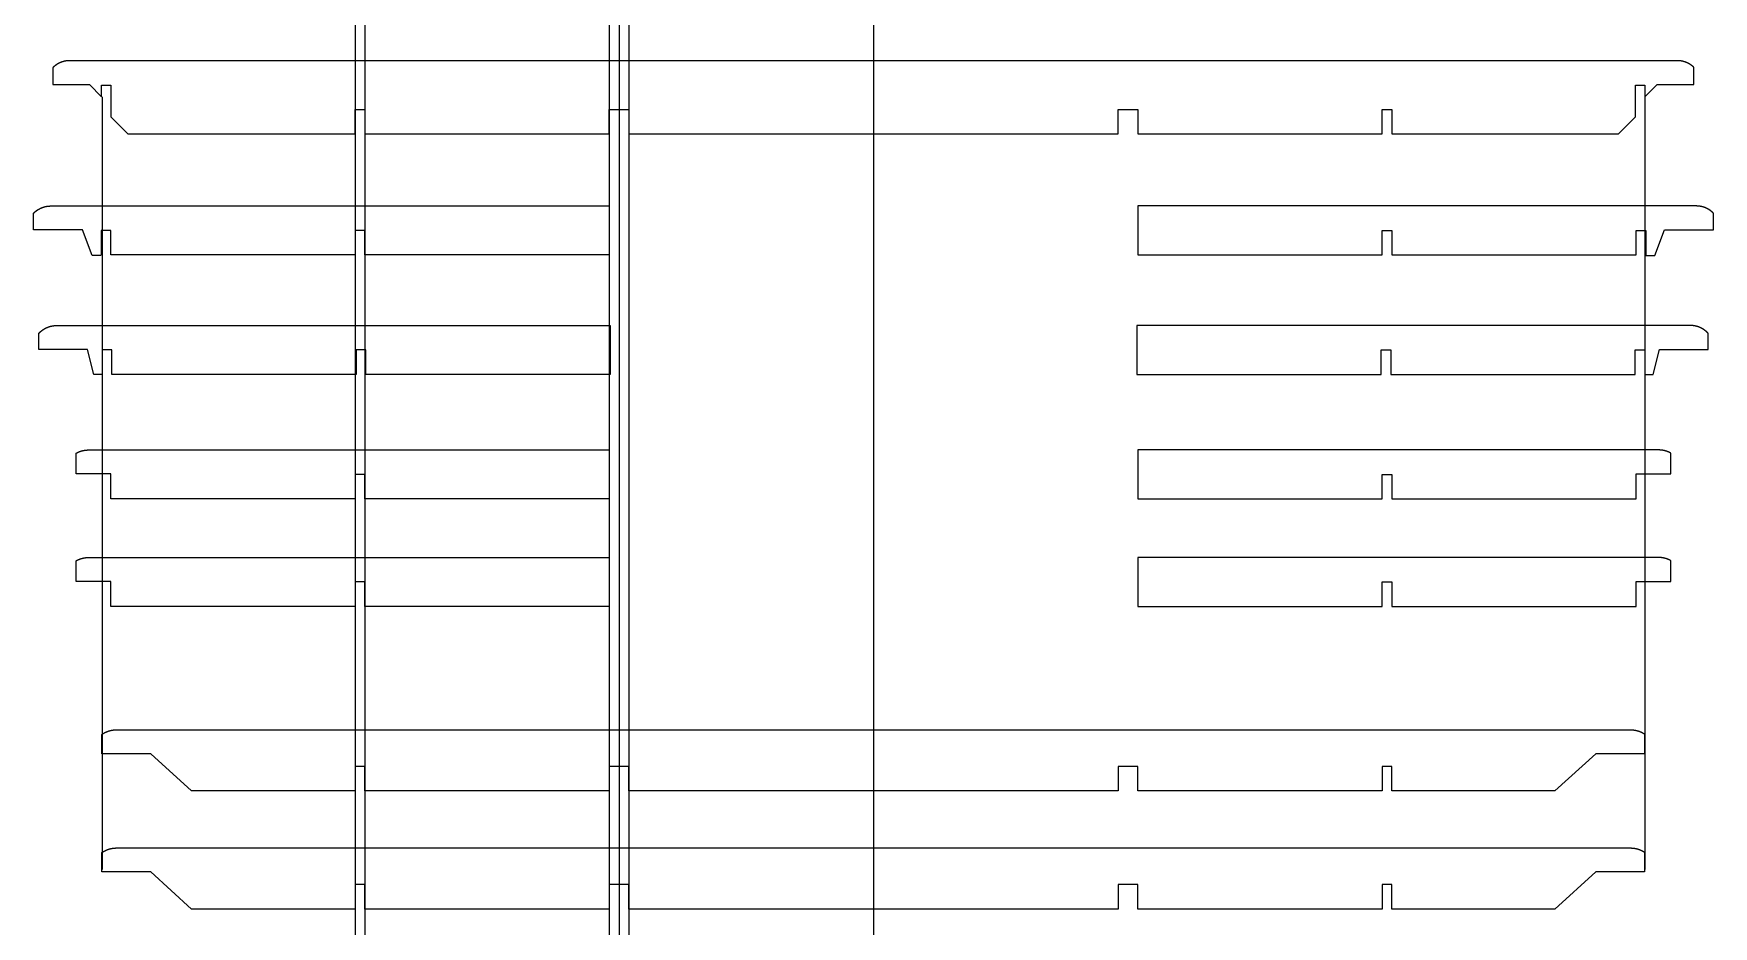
# Model space of a CAD drawing. Header units: inches. Extents: x -1514 to 1282, y -2074 to 286.
# Drawn here: x -463.5 to -394.7, y -189.6 to -153 of the extents above; entities that cross this region are included whole.
import ezdxf

# ---------------------------------------------------------------- set-up
doc = ezdxf.new("R2010")
doc.units = ezdxf.units.IN
doc.header["$LTSCALE"] = 0.1
doc.header["$MEASUREMENT"] = 0

msp = doc.modelspace()

# ---------------------------------------------------------------- linework, layer by layer
for p, q in [((-429.09403, -113.2525), (-429.09403, -221.09742)), ((-419.07978, -156.12024), (-418.27978, -156.12024))]:
    msp.add_line(p, q)
at = {"color": 3}
for p, q in [((-439.90824, -121.02337), (-439.90824, -222.48942)), ((-439.50824, -121.02337), (-439.50824, -213.28325)), ((-450.30828, -130.54698), (-450.30828, -224.15983)), ((-449.90826, -130.54698), (-449.90826, -205.2255)), ((-439.10827, -141.04436), (-439.10827, -219.8092)), ((-460.66996, -155.60026), (-460.66996, -187.23653)), ((-397.5181, -155.60026), (-397.5181, -187.23653))]:
    msp.add_line(p, q, dxfattribs=at)
at = {"color": 7, "linetype": 'Continuous', "lineweight": 25}
for points in [[(-418.27978, -156.12024), (-418.27978, -157.12024), (-408.27979, -157.12024), (-408.27979, -156.12024), (-407.87979, -156.12024), (-407.87979, -157.12024), (-398.59632, -157.12024), (-397.89979, -156.42371), (-397.89979, -155.12024), (-397.52028, -155.12024), (-397.5181, -155.60026), (-397.0181, -155.10026), (-395.5181, -155.10026), (-395.5181, -154.39099), (-395.52233, -154.387), (-395.52658, -154.38303), (-395.53086, -154.37908), (-395.53517, -154.37516), (-395.5395, -154.37126), (-395.54386, -154.36739), (-395.54824, -154.36355), (-395.55264, -154.35972), (-395.55707, -154.35593), (-395.56153, -154.35215), (-395.56601, -154.34841), (-395.57051, -154.34469), (-395.57504, -154.34099), (-395.57958, -154.33732), (-395.58416, -154.33368), (-395.58875, -154.33006), (-395.59337, -154.32647), (-395.598, -154.32291), (-395.60266, -154.31937), (-395.60735, -154.31586), (-395.61205, -154.31237), (-395.61677, -154.30892), (-395.62152, -154.30549), (-395.62628, -154.30209), (-395.63107, -154.29872), (-395.63588, -154.29537), (-395.6407, -154.29205), (-395.64555, -154.28877), (-395.65041, -154.28551), (-395.65529, -154.28227), (-395.6602, -154.27907), (-395.66512, -154.2759), (-395.67006, -154.27275), (-395.67501, -154.26964), (-395.67999, -154.26655), (-395.68498, -154.2635), (-395.68999, -154.26047), (-395.69501, -154.25747), (-395.70006, -154.25451), (-395.70512, -154.25157), (-395.71019, -154.24867), (-395.71528, -154.24579), (-395.72039, -154.24295), (-395.72551, -154.24013), (-395.73065, -154.23735), (-395.7358, -154.2346), (-395.74097, -154.23188), (-395.74615, -154.2292), (-395.75135, -154.22654), (-395.75656, -154.22392), (-395.76178, -154.22133), (-395.76702, -154.21877), (-395.77227, -154.21624), (-395.77753, -154.21375), (-395.78281, -154.21129), (-395.78809, -154.20886), (-395.79339, -154.20647), (-395.79871, -154.2041), (-395.80404, -154.20177), (-395.80939, -154.19947), (-395.81475, -154.1972), (-395.82013, -154.19497), (-395.82553, -154.19276), (-395.83094, -154.19058), (-395.83637, -154.18844), (-395.84181, -154.18633), (-395.84726, -154.18425), (-395.85273, -154.1822), (-395.85821, -154.18019), (-395.86371, -154.1782), (-395.86922, -154.17625), (-395.87474, -154.17433), (-395.88027, -154.17244), (-395.88582, -154.17059), (-395.89138, -154.16876), (-395.89695, -154.16697), (-395.90253, -154.16521), (-395.90812, -154.16349), (-395.91373, -154.1618), (-395.91934, -154.16013), (-395.92496, -154.15851), (-395.9306, -154.15691), (-395.93624, -154.15535), (-395.94189, -154.15382), (-395.94755, -154.15233), (-395.95323, -154.15086), (-395.9589, -154.14943), (-395.96459, -154.14804), (-395.97029, -154.14668), (-395.97599, -154.14535), (-395.9817, -154.14405), (-395.98741, -154.14279), (-395.99314, -154.14156), (-395.99887, -154.14037), (-396.0046, -154.13921), (-396.01034, -154.13808), (-396.01609, -154.13699), (-396.02184, -154.13593), (-396.0276, -154.1349), (-396.03336, -154.13391), (-396.03912, -154.13296), (-396.04489, -154.13204), (-396.05066, -154.13115), (-396.05644, -154.1303), (-396.06222, -154.12948), (-396.068, -154.1287), (-396.07379, -154.12795), (-396.07957, -154.12723), (-396.08536, -154.12655), (-396.09115, -154.12591), (-396.09694, -154.1253), (-396.10274, -154.12473), (-396.10853, -154.12419), (-396.11143, -154.12393), (-396.11288, -154.12381), (-396.11435, -154.12368), (-396.12022, -154.12321), (-396.1261, -154.12277), (-396.13198, -154.12237), (-396.13786, -154.122), (-396.14375, -154.12166), (-396.14964, -154.12136), (-396.15553, -154.1211), (-396.16142, -154.12087), (-396.16731, -154.12068), (-396.1732, -154.12052), (-396.1791, -154.1204), (-396.18499, -154.12031), (-396.19088, -154.12025), (-396.19678, -154.12024), (-461.99128, -154.12024), (-461.99739, -154.12026), (-462.0035, -154.12031), (-462.00961, -154.12041), (-462.01572, -154.12054), (-462.02183, -154.12071), (-462.02793, -154.12092), (-462.03404, -154.12116), (-462.04015, -154.12145), (-462.04625, -154.12177), (-462.05235, -154.12213), (-462.05845, -154.12253), (-462.06455, -154.12296), (-462.07064, -154.12343), (-462.07673, -154.12394), (-462.08282, -154.12449), (-462.0889, -154.12508), (-462.09498, -154.1257), (-462.10105, -154.12636), (-462.10408, -154.1267), (-462.10707, -154.12705), (-462.11306, -154.12778), (-462.11905, -154.12855), (-462.12504, -154.12935), (-462.13102, -154.13019), (-462.137, -154.13107), (-462.14298, -154.13198), (-462.14895, -154.13294), (-462.15492, -154.13393), (-462.16089, -154.13495), (-462.16685, -154.13602), (-462.17281, -154.13712), (-462.17876, -154.13826), (-462.18471, -154.13943), (-462.19065, -154.14065), (-462.19658, -154.14189), (-462.20251, -154.14318), (-462.20843, -154.1445), (-462.21435, -154.14586), (-462.22026, -154.14725), (-462.22615, -154.14868), (-462.23205, -154.15015), (-462.23793, -154.15165), (-462.2438, -154.15319), (-462.24967, -154.15476), (-462.25552, -154.15637), (-462.26137, -154.15802), (-462.26721, -154.1597), (-462.27303, -154.16142), (-462.27885, -154.16317), (-462.28465, -154.16495), (-462.29045, -154.16678), (-462.29623, -154.16863), (-462.302, -154.17053), (-462.30775, -154.17245), (-462.3135, -154.17441), (-462.31923, -154.17641), (-462.32495, -154.17844), (-462.33065, -154.18051), (-462.33634, -154.18261), (-462.34202, -154.18474), (-462.34768, -154.18691), (-462.35333, -154.18911), (-462.35896, -154.19135), (-462.36457, -154.19362), (-462.37017, -154.19592), (-462.37576, -154.19826), (-462.38133, -154.20063), (-462.38688, -154.20303), (-462.39241, -154.20547), (-462.39792, -154.20794), (-462.40342, -154.21045), (-462.4089, -154.21299), (-462.41436, -154.21556), (-462.4198, -154.21816), (-462.42523, -154.2208), (-462.43064, -154.22347), (-462.43604, -154.22618), (-462.44142, -154.22892), (-462.44678, -154.2317), (-462.45213, -154.23451), (-462.45747, -154.23736), (-462.46279, -154.24024), (-462.46809, -154.24315), (-462.47338, -154.2461), (-462.47865, -154.24908), (-462.48391, -154.2521), (-462.48915, -154.25515), (-462.49437, -154.25823), (-462.49957, -154.26135), (-462.50475, -154.26449), (-462.50992, -154.26767), (-462.51507, -154.27088), (-462.5202, -154.27413), (-462.52531, -154.2774), (-462.5304, -154.28071), (-462.53547, -154.28405), (-462.54052, -154.28742), (-462.54555, -154.29082), (-462.55056, -154.29425), (-462.55555, -154.29771), (-462.56052, -154.3012), (-462.56547, -154.30473), (-462.57039, -154.30828), (-462.57529, -154.31186), (-462.58018, -154.31548), (-462.58504, -154.31912), (-462.58987, -154.32279), (-462.59469, -154.32649), (-462.59948, -154.33022), (-462.60424, -154.33397), (-462.60899, -154.33776), (-462.6137, -154.34158), (-462.6184, -154.34542), (-462.62307, -154.34929), (-462.62771, -154.35319), (-462.63233, -154.35711), (-462.63693, -154.36106), (-462.6415, -154.36504), (-462.64604, -154.36905), (-462.65055, -154.37308), (-462.65504, -154.37714), (-462.65951, -154.38123), (-462.66394, -154.38534), (-462.66835, -154.38948), (-462.67273, -154.39364), (-462.67708, -154.39783), (-462.6814, -154.40205), (-462.6857, -154.40629), (-462.68997, -154.41055), (-462.68997, -155.10026), (-461.18997, -155.10026), (-460.68997, -155.60026), (-460.68778, -155.12024), (-460.30827, -155.12024), (-460.30827, -156.42371), (-459.61174, -157.12024), (-450.30827, -157.12024), (-450.30827, -156.12024), (-449.90827, -156.12024), (-449.90827, -157.12024), (-439.90827, -157.12024), (-439.90827, -156.12024), (-439.10827, -156.12024), (-439.10827, -157.12024), (-419.07978, -157.12024), (-419.07978, -156.12024)], [(-460.70828, -162.09165), (-461.07136, -162.09165), (-461.47281, -161.0508), (-463.47281, -161.0508), (-463.47281, -160.36521), (-463.46855, -160.36089), (-463.46427, -160.3566), (-463.45996, -160.35234), (-463.45561, -160.3481), (-463.45124, -160.34388), (-463.44685, -160.33969), (-463.44242, -160.33553), (-463.43797, -160.33139), (-463.43348, -160.32728), (-463.42898, -160.32319), (-463.42444, -160.31913), (-463.41988, -160.3151), (-463.41529, -160.3111), (-463.41068, -160.30712), (-463.40604, -160.30318), (-463.40137, -160.29926), (-463.39668, -160.29536), (-463.39196, -160.2915), (-463.38722, -160.28766), (-463.38246, -160.28385), (-463.37767, -160.28008), (-463.37286, -160.27633), (-463.36803, -160.27261), (-463.36317, -160.26892), (-463.35829, -160.26526), (-463.35338, -160.26162), (-463.34845, -160.25802), (-463.34351, -160.25445), (-463.33854, -160.25091), (-463.33354, -160.2474), (-463.32853, -160.24392), (-463.3235, -160.24048), (-463.31844, -160.23706), (-463.31337, -160.23368), (-463.30828, -160.23032), (-463.30316, -160.227), (-463.29803, -160.22371), (-463.29287, -160.22046), (-463.2877, -160.21723), (-463.28251, -160.21404), (-463.2773, -160.21088), (-463.27208, -160.20776), (-463.26683, -160.20467), (-463.26157, -160.20161), (-463.25629, -160.19858), (-463.25099, -160.19559), (-463.24568, -160.19264), (-463.24035, -160.18972), (-463.23501, -160.18683), (-463.22964, -160.18398), (-463.22427, -160.18116), (-463.21888, -160.17838), (-463.21347, -160.17563), (-463.20805, -160.17292), (-463.20261, -160.17024), (-463.19715, -160.1676), (-463.19168, -160.16499), (-463.18618, -160.16241), (-463.18067, -160.15987), (-463.17514, -160.15736), (-463.16959, -160.15489), (-463.16402, -160.15245), (-463.15844, -160.15004), (-463.15284, -160.14767), (-463.14722, -160.14533), (-463.14159, -160.14302), (-463.13594, -160.14075), (-463.13027, -160.13852), (-463.12459, -160.13632), (-463.11889, -160.13415), (-463.11319, -160.13202), (-463.10746, -160.12992), (-463.10172, -160.12786), (-463.09597, -160.12583), (-463.09021, -160.12384), (-463.08443, -160.12188), (-463.07864, -160.11996), (-463.07284, -160.11808), (-463.06702, -160.11622), (-463.0612, -160.11441), (-463.05536, -160.11263), (-463.04951, -160.11089), (-463.04365, -160.10918), (-463.03778, -160.10751), (-463.03191, -160.10587), (-463.02602, -160.10427), (-463.02012, -160.10271), (-463.01422, -160.10119), (-463.0083, -160.0997), (-463.00238, -160.09824), (-462.99645, -160.09683), (-462.99051, -160.09545), (-462.98456, -160.0941), (-462.97861, -160.0928), (-462.97265, -160.09153), (-462.96669, -160.0903), (-462.96072, -160.08911), (-462.95474, -160.08795), (-462.94876, -160.08683), (-462.94278, -160.08575), (-462.93678, -160.08471), (-462.93079, -160.0837), (-462.92479, -160.08273), (-462.91879, -160.0818), (-462.91278, -160.08091), (-462.90678, -160.08006), (-462.90077, -160.07924), (-462.89475, -160.07847), (-462.89175, -160.07809), (-462.89023, -160.07791), (-462.88871, -160.07773), (-462.88262, -160.07702), (-462.87652, -160.07635), (-462.87041, -160.07571), (-462.8643, -160.07512), (-462.85819, -160.07456), (-462.85207, -160.07404), (-462.84595, -160.07356), (-462.83982, -160.07312), (-462.8337, -160.07272), (-462.82757, -160.07235), (-462.82143, -160.07203), (-462.8153, -160.07174), (-462.80917, -160.07149), (-462.80303, -160.07128), (-462.79689, -160.0711), (-462.79076, -160.07097), (-462.78462, -160.07087), (-462.77848, -160.07082), (-462.77235, -160.0708), (-439.90828, -160.0708), (-439.90828, -162.0708), (-449.90828, -162.0708), (-449.90828, -161.0708), (-450.30828, -161.0708), (-450.30828, -162.0708), (-460.30828, -162.0708), (-460.30828, -161.0708), (-460.70828, -161.0708), (-460.70828, -162.0708)], [(-397.47978, -162.09165), (-397.1167, -162.09165), (-396.71525, -161.0508), (-394.71525, -161.0508), (-394.71525, -160.36521), (-394.71951, -160.36089), (-394.72379, -160.3566), (-394.7281, -160.35234), (-394.73244, -160.3481), (-394.73681, -160.34388), (-394.74121, -160.33969), (-394.74564, -160.33553), (-394.75009, -160.33139), (-394.75457, -160.32728), (-394.75908, -160.32319), (-394.76362, -160.31913), (-394.76818, -160.3151), (-394.77277, -160.3111), (-394.77738, -160.30712), (-394.78202, -160.30318), (-394.78669, -160.29926), (-394.79138, -160.29536), (-394.79609, -160.2915), (-394.80083, -160.28766), (-394.8056, -160.28385), (-394.81039, -160.28008), (-394.8152, -160.27633), (-394.82003, -160.27261), (-394.82489, -160.26892), (-394.82977, -160.26526), (-394.83468, -160.26162), (-394.8396, -160.25802), (-394.84455, -160.25445), (-394.84952, -160.25091), (-394.85451, -160.2474), (-394.85953, -160.24392), (-394.86456, -160.24048), (-394.86961, -160.23706), (-394.87469, -160.23368), (-394.87978, -160.23032), (-394.8849, -160.227), (-394.89003, -160.22371), (-394.89518, -160.22046), (-394.90036, -160.21723), (-394.90555, -160.21404), (-394.91076, -160.21088), (-394.91598, -160.20776), (-394.92123, -160.20467), (-394.92649, -160.20161), (-394.93177, -160.19858), (-394.93706, -160.19559), (-394.94238, -160.19264), (-394.94771, -160.18972), (-394.95305, -160.18683), (-394.95841, -160.18398), (-394.96379, -160.18116), (-394.96918, -160.17838), (-394.97459, -160.17563), (-394.98001, -160.17292), (-394.98545, -160.17024), (-394.9909, -160.1676), (-394.99638, -160.16499), (-395.00187, -160.16241), (-395.00739, -160.15987), (-395.01292, -160.15736), (-395.01847, -160.15489), (-395.02404, -160.15245), (-395.02962, -160.15004), (-395.03522, -160.14767), (-395.04084, -160.14533), (-395.04647, -160.14302), (-395.05212, -160.14075), (-395.05779, -160.13852), (-395.06347, -160.13632), (-395.06916, -160.13415), (-395.07487, -160.13202), (-395.0806, -160.12992), (-395.08634, -160.12786), (-395.09209, -160.12583), (-395.09785, -160.12384), (-395.10363, -160.12188), (-395.10942, -160.11996), (-395.11522, -160.11808), (-395.12104, -160.11622), (-395.12686, -160.11441), (-395.1327, -160.11263), (-395.13855, -160.11089), (-395.1444, -160.10918), (-395.15027, -160.10751), (-395.15615, -160.10587), (-395.16204, -160.10427), (-395.16794, -160.10271), (-395.17384, -160.10119), (-395.17976, -160.0997), (-395.18568, -160.09824), (-395.19161, -160.09683), (-395.19755, -160.09545), (-395.20349, -160.0941), (-395.20945, -160.0928), (-395.2154, -160.09153), (-395.22137, -160.0903), (-395.22734, -160.08911), (-395.23332, -160.08795), (-395.2393, -160.08683), (-395.24528, -160.08575), (-395.25127, -160.08471), (-395.25727, -160.0837), (-395.26327, -160.08273), (-395.26927, -160.0818), (-395.27527, -160.08091), (-395.28128, -160.08006), (-395.28729, -160.07924), (-395.29331, -160.07847), (-395.29631, -160.07809), (-395.29782, -160.07791), (-395.29935, -160.07773), (-395.30544, -160.07702), (-395.31154, -160.07635), (-395.31765, -160.07571), (-395.32376, -160.07512), (-395.32987, -160.07456), (-395.33599, -160.07404), (-395.34211, -160.07356), (-395.34823, -160.07312), (-395.35436, -160.07272), (-395.36049, -160.07235), (-395.36662, -160.07203), (-395.37276, -160.07174), (-395.37889, -160.07149), (-395.38503, -160.07128), (-395.39117, -160.0711), (-395.3973, -160.07097), (-395.40344, -160.07087), (-395.40958, -160.07082), (-395.41571, -160.0708), (-418.27978, -160.0708), (-418.27978, -162.0708), (-408.27978, -162.0708), (-408.27978, -161.0708), (-407.87978, -161.0708), (-407.87978, -162.0708), (-397.87978, -162.0708), (-397.87978, -161.0708), (-397.47978, -161.0708), (-397.47978, -162.0708)]]:
    msp.add_lwpolyline(points, dxfattribs=at)
for points in [[(-460.66999, -165.96466), (-460.66999, -166.96466), (-461.01282, -166.96466), (-461.26146, -165.94466), (-463.26146, -165.94466), (-463.26146, -165.29016), (-463.25932, -165.28779), (-463.25717, -165.28542), (-463.25501, -165.28306), (-463.25285, -165.2807), (-463.25067, -165.27835), (-463.24849, -165.27601), (-463.2463, -165.27368), (-463.2441, -165.27135), (-463.2419, -165.26902), (-463.23968, -165.26671), (-463.23746, -165.2644), (-463.23523, -165.2621), (-463.23299, -165.25981), (-463.23074, -165.25752), (-463.22849, -165.25524), (-463.22623, -165.25296), (-463.22396, -165.2507), (-463.22168, -165.24844), (-463.21939, -165.24619), (-463.2171, -165.24394), (-463.21479, -165.2417), (-463.21248, -165.23947), (-463.21017, -165.23725), (-463.20784, -165.23503), (-463.20551, -165.23282), (-463.20317, -165.23062), (-463.20082, -165.22843), (-463.19846, -165.22624), (-463.1961, -165.22406), (-463.19373, -165.22189), (-463.19135, -165.21972), (-463.18897, -165.21757), (-463.18658, -165.21542), (-463.18418, -165.21327), (-463.18177, -165.21114), (-463.17936, -165.20901), (-463.17694, -165.20689), (-463.17451, -165.20478), (-463.17208, -165.20268), (-463.16963, -165.20058), (-463.16719, -165.19849), (-463.16473, -165.19641), (-463.16227, -165.19434), (-463.1598, -165.19228), (-463.15732, -165.19022), (-463.15484, -165.18817), (-463.15235, -165.18613), (-463.14985, -165.1841), (-463.14735, -165.18208), (-463.14484, -165.18006), (-463.14233, -165.17805), (-463.1398, -165.17605), (-463.13728, -165.17406), (-463.13474, -165.17207), (-463.1322, -165.1701), (-463.12965, -165.16813), (-463.1271, -165.16617), (-463.12454, -165.16422), (-463.12197, -165.16228), (-463.1194, -165.16035), (-463.11682, -165.15842), (-463.11423, -165.1565), (-463.11164, -165.1546), (-463.10904, -165.1527), (-463.10644, -165.15081), (-463.10383, -165.14892), (-463.10122, -165.14705), (-463.0986, -165.14518), (-463.09597, -165.14333), (-463.09334, -165.14148), (-463.0907, -165.13964), (-463.08805, -165.13781), (-463.08541, -165.13599), (-463.08275, -165.13418), (-463.08009, -165.13237), (-463.07742, -165.13058), (-463.07475, -165.12879), (-463.07207, -165.12701), (-463.06939, -165.12525), (-463.0667, -165.12349), (-463.06401, -165.12174), (-463.06131, -165.12), (-463.05861, -165.11827), (-463.0559, -165.11654), (-463.05319, -165.11483), (-463.05047, -165.11313), (-463.04774, -165.11143), (-463.04501, -165.10975), (-463.04228, -165.10807), (-463.03954, -165.1064), (-463.03679, -165.10475), (-463.03404, -165.1031), (-463.03129, -165.10146), (-463.02853, -165.09983), (-463.02577, -165.09821), (-463.023, -165.0966), (-463.02023, -165.095), (-463.01745, -165.09341), (-463.01467, -165.09183), (-463.01188, -165.09026), (-463.00909, -165.0887), (-463.00629, -165.08715), (-463.00349, -165.0856), (-463.00069, -165.08407), (-462.99788, -165.08255), (-462.99506, -165.08103), (-462.99224, -165.07953), (-462.98941, -165.07803), (-462.98657, -165.07654), (-462.98373, -165.07506), (-462.98089, -165.07359), (-462.97804, -165.07213), (-462.97518, -165.07068), (-462.97232, -165.06924), (-462.96945, -165.06781), (-462.96658, -165.06638), (-462.9637, -165.06497), (-462.96082, -165.06356), (-462.95793, -165.06217), (-462.95504, -165.06078), (-462.95214, -165.0594), (-462.94923, -165.05804), (-462.94632, -165.05668), (-462.94341, -165.05533), (-462.94049, -165.05399), (-462.93757, -165.05266), (-462.93464, -165.05134), (-462.93171, -165.05002), (-462.92877, -165.04872), (-462.92583, -165.04743), (-462.92288, -165.04614), (-462.91993, -165.04487), (-462.91698, -165.0436), (-462.91402, -165.04235), (-462.91105, -165.0411), (-462.90808, -165.03987), (-462.90511, -165.03864), (-462.90213, -165.03742), (-462.89915, -165.03621), (-462.89617, -165.03502), (-462.89318, -165.03383), (-462.89018, -165.03265), (-462.88718, -165.03148), (-462.88418, -165.03032), (-462.88118, -165.02917), (-462.87817, -165.02803), (-462.87515, -165.0269), (-462.87214, -165.02578), (-462.86912, -165.02466), (-462.86609, -165.02356), (-462.86306, -165.02247), (-462.86003, -165.02139), (-462.857, -165.02032), (-462.85396, -165.01925), (-462.85092, -165.0182), (-462.84787, -165.01716), (-462.84482, -165.01613), (-462.84177, -165.0151), (-462.83871, -165.01409), (-462.83565, -165.01309), (-462.83259, -165.01209), (-462.82953, -165.01111), (-462.82646, -165.01014), (-462.82339, -165.00917), (-462.82032, -165.00822), (-462.81724, -165.00728), (-462.81416, -165.00634), (-462.81108, -165.00542), (-462.80799, -165.00451), (-462.8049, -165.00361), (-462.80181, -165.00271), (-462.79872, -165.00183), (-462.79563, -165.00096), (-462.79253, -165.00009), (-462.78943, -164.99924), (-462.78632, -164.9984), (-462.78322, -164.99757), (-462.78011, -164.99675), (-462.777, -164.99593), (-462.77389, -164.99513), (-462.77077, -164.99434), (-462.76766, -164.99356), (-462.76454, -164.99279), (-462.76142, -164.99203), (-462.7583, -164.99128), (-462.75517, -164.99054), (-462.75205, -164.98981), (-462.74892, -164.98909), (-462.74579, -164.98838), (-462.74266, -164.98769), (-462.73952, -164.987), (-462.73639, -164.98632), (-462.73325, -164.98565), (-462.73011, -164.985), (-462.72697, -164.98435), (-462.72383, -164.98372), (-462.72069, -164.98309), (-462.71755, -164.98248), (-462.7144, -164.98187), (-462.71125, -164.98128), (-462.70811, -164.9807), (-462.70496, -164.98013), (-462.70181, -164.97957), (-462.69866, -164.97902), (-462.69551, -164.97848), (-462.69235, -164.97795), (-462.68916, -164.97742), (-462.68597, -164.97691), (-462.68278, -164.9764), (-462.67958, -164.97591), (-462.67639, -164.97543), (-462.67319, -164.97496), (-462.66999, -164.9745), (-462.66678, -164.97405), (-462.66358, -164.9736), (-462.66037, -164.97318), (-462.65717, -164.97276), (-462.65396, -164.97235), (-462.65075, -164.97195), (-462.64753, -164.97156), (-462.64432, -164.97118), (-462.6411, -164.97082), (-462.63789, -164.97046), (-462.63467, -164.97012), (-462.63145, -164.96978), (-462.62823, -164.96946), (-462.62501, -164.96914), (-462.62179, -164.96884), (-462.61856, -164.96855), (-462.61534, -164.96827), (-462.61211, -164.96799), (-462.60889, -164.96773), (-462.60566, -164.96748), (-462.60243, -164.96724), (-462.5992, -164.96701), (-462.59597, -164.9668), (-462.59274, -164.96659), (-462.58951, -164.96639), (-462.58628, -164.9662), (-462.58305, -164.96603), (-462.57982, -164.96586), (-462.57659, -164.96571), (-462.57335, -164.96557), (-462.57012, -164.96543), (-462.56689, -164.96531), (-462.56366, -164.9652), (-462.56042, -164.9651), (-462.55719, -164.965), (-462.55396, -164.96492), (-462.55072, -164.96486), (-462.54749, -164.9648), (-462.54426, -164.96475), (-462.54102, -164.96471), (-462.53779, -164.96468), (-462.53456, -164.96467), (-462.53133, -164.96466), (-439.86999, -164.96466), (-439.86999, -166.96466), (-449.86999, -166.96466), (-449.86999, -165.96466), (-450.26999, -165.96466), (-450.26999, -166.96466), (-460.26999, -166.96466), (-460.26999, -165.96466)], [(-397.51806, -165.96466), (-397.51806, -166.96466), (-397.17524, -166.96466), (-396.9266, -165.94466), (-394.9266, -165.94466), (-394.9266, -165.29016), (-394.92874, -165.28779), (-394.93089, -165.28542), (-394.93305, -165.28306), (-394.93521, -165.2807), (-394.93738, -165.27835), (-394.93957, -165.27601), (-394.94176, -165.27368), (-394.94395, -165.27135), (-394.94616, -165.26902), (-394.94837, -165.26671), (-394.9506, -165.2644), (-394.95283, -165.2621), (-394.95507, -165.25981), (-394.95731, -165.25752), (-394.95957, -165.25524), (-394.96183, -165.25296), (-394.9641, -165.2507), (-394.96638, -165.24844), (-394.96867, -165.24619), (-394.97096, -165.24394), (-394.97326, -165.2417), (-394.97557, -165.23947), (-394.97789, -165.23725), (-394.98022, -165.23503), (-394.98255, -165.23282), (-394.98489, -165.23062), (-394.98724, -165.22843), (-394.98959, -165.22624), (-394.99196, -165.22406), (-394.99433, -165.22189), (-394.9967, -165.21972), (-394.99909, -165.21757), (-395.00148, -165.21542), (-395.00388, -165.21327), (-395.00629, -165.21114), (-395.0087, -165.20901), (-395.01112, -165.20689), (-395.01355, -165.20478), (-395.01598, -165.20268), (-395.01842, -165.20058), (-395.02087, -165.19849), (-395.02333, -165.19641), (-395.02579, -165.19434), (-395.02826, -165.19228), (-395.03074, -165.19022), (-395.03322, -165.18817), (-395.03571, -165.18613), (-395.0382, -165.1841), (-395.04071, -165.18208), (-395.04322, -165.18006), (-395.04573, -165.17805), (-395.04825, -165.17605), (-395.05078, -165.17406), (-395.05332, -165.17207), (-395.05586, -165.1701), (-395.05841, -165.16813), (-395.06096, -165.16617), (-395.06352, -165.16422), (-395.06609, -165.16228), (-395.06866, -165.16035), (-395.07124, -165.15842), (-395.07383, -165.1565), (-395.07642, -165.1546), (-395.07901, -165.1527), (-395.08162, -165.15081), (-395.08423, -165.14892), (-395.08684, -165.14705), (-395.08946, -165.14518), (-395.09209, -165.14333), (-395.09472, -165.14148), (-395.09736, -165.13964), (-395.1, -165.13781), (-395.10265, -165.13599), (-395.10531, -165.13418), (-395.10797, -165.13237), (-395.11063, -165.13058), (-395.11331, -165.12879), (-395.11598, -165.12701), (-395.11867, -165.12525), (-395.12135, -165.12349), (-395.12405, -165.12174), (-395.12675, -165.12), (-395.12945, -165.11827), (-395.13216, -165.11654), (-395.13487, -165.11483), (-395.13759, -165.11313), (-395.14032, -165.11143), (-395.14305, -165.10975), (-395.14578, -165.10807), (-395.14852, -165.1064), (-395.15126, -165.10475), (-395.15401, -165.1031), (-395.15677, -165.10146), (-395.15953, -165.09983), (-395.16229, -165.09821), (-395.16506, -165.0966), (-395.16783, -165.095), (-395.17061, -165.09341), (-395.17339, -165.09183), (-395.17618, -165.09026), (-395.17897, -165.0887), (-395.18177, -165.08715), (-395.18457, -165.0856), (-395.18737, -165.08407), (-395.19018, -165.08255), (-395.193, -165.08103), (-395.19582, -165.07953), (-395.19865, -165.07803), (-395.20149, -165.07654), (-395.20433, -165.07506), (-395.20717, -165.07359), (-395.21002, -165.07213), (-395.21288, -165.07068), (-395.21574, -165.06924), (-395.21861, -165.06781), (-395.22148, -165.06638), (-395.22436, -165.06497), (-395.22724, -165.06356), (-395.23013, -165.06217), (-395.23302, -165.06078), (-395.23592, -165.0594), (-395.23882, -165.05804), (-395.24173, -165.05668), (-395.24465, -165.05533), (-395.24756, -165.05399), (-395.25049, -165.05266), (-395.25342, -165.05134), (-395.25635, -165.05002), (-395.25929, -165.04872), (-395.26223, -165.04743), (-395.26517, -165.04614), (-395.26813, -165.04487), (-395.27108, -165.0436), (-395.27404, -165.04235), (-395.27701, -165.0411), (-395.27997, -165.03987), (-395.28295, -165.03864), (-395.28592, -165.03742), (-395.28891, -165.03621), (-395.29189, -165.03502), (-395.29488, -165.03383), (-395.29788, -165.03265), (-395.30087, -165.03148), (-395.30387, -165.03032), (-395.30688, -165.02917), (-395.30989, -165.02803), (-395.3129, -165.0269), (-395.31592, -165.02578), (-395.31894, -165.02466), (-395.32197, -165.02356), (-395.32499, -165.02247), (-395.32803, -165.02139), (-395.33106, -165.02032), (-395.3341, -165.01925), (-395.33714, -165.0182), (-395.34019, -165.01716), (-395.34324, -165.01613), (-395.34629, -165.0151), (-395.34934, -165.01409), (-395.3524, -165.01309), (-395.35546, -165.01209), (-395.35853, -165.01111), (-395.3616, -165.01014), (-395.36467, -165.00917), (-395.36774, -165.00822), (-395.37082, -165.00728), (-395.3739, -165.00634), (-395.37698, -165.00542), (-395.38007, -165.00451), (-395.38315, -165.00361), (-395.38624, -165.00271), (-395.38934, -165.00183), (-395.39243, -165.00096), (-395.39553, -165.00009), (-395.39863, -164.99924), (-395.40173, -164.9984), (-395.40484, -164.99757), (-395.40795, -164.99675), (-395.41106, -164.99593), (-395.41417, -164.99513), (-395.41728, -164.99434), (-395.4204, -164.99356), (-395.42352, -164.99279), (-395.42664, -164.99203), (-395.42976, -164.99128), (-395.43289, -164.99054), (-395.43601, -164.98981), (-395.43914, -164.98909), (-395.44227, -164.98838), (-395.4454, -164.98769), (-395.44854, -164.987), (-395.45167, -164.98632), (-395.45481, -164.98565), (-395.45795, -164.985), (-395.46108, -164.98435), (-395.46423, -164.98372), (-395.46737, -164.98309), (-395.47051, -164.98248), (-395.47366, -164.98187), (-395.4768, -164.98128), (-395.47995, -164.9807), (-395.4831, -164.98013), (-395.48625, -164.97957), (-395.4894, -164.97902), (-395.49255, -164.97848), (-395.49571, -164.97795), (-395.4989, -164.97742), (-395.50209, -164.97691), (-395.50528, -164.9764), (-395.50847, -164.97591), (-395.51167, -164.97543), (-395.51487, -164.97496), (-395.51807, -164.9745), (-395.52127, -164.97405), (-395.52448, -164.9736), (-395.52768, -164.97318), (-395.53089, -164.97276), (-395.5341, -164.97235), (-395.53731, -164.97195), (-395.54052, -164.97156), (-395.54374, -164.97118), (-395.54695, -164.97082), (-395.55017, -164.97046), (-395.55339, -164.97012), (-395.55661, -164.96978), (-395.55983, -164.96946), (-395.56305, -164.96914), (-395.56627, -164.96884), (-395.56949, -164.96855), (-395.57272, -164.96827), (-395.57594, -164.96799), (-395.57917, -164.96773), (-395.5824, -164.96748), (-395.58563, -164.96724), (-395.58885, -164.96701), (-395.59208, -164.9668), (-395.59531, -164.96659), (-395.59854, -164.96639), (-395.60178, -164.9662), (-395.60501, -164.96603), (-395.60824, -164.96586), (-395.61147, -164.96571), (-395.6147, -164.96557), (-395.61794, -164.96543), (-395.62117, -164.96531), (-395.6244, -164.9652), (-395.62764, -164.9651), (-395.63087, -164.965), (-395.6341, -164.96492), (-395.63733, -164.96486), (-395.64057, -164.9648), (-395.6438, -164.96475), (-395.64703, -164.96471), (-395.65027, -164.96468), (-395.6535, -164.96467), (-395.65673, -164.96466), (-418.31806, -164.96466), (-418.31806, -166.96466), (-408.31806, -166.96466), (-408.31806, -165.96466), (-407.91806, -165.96466), (-407.91806, -166.96466), (-397.91806, -166.96466), (-397.91806, -165.96466)], [(-450.30828, -171.06123), (-450.30828, -172.06123), (-460.30828, -172.06123), (-460.30828, -171.04122), (-461.72951, -171.04122), (-461.72951, -170.19321), (-461.72603, -170.19122), (-461.72253, -170.18923), (-461.71902, -170.18726), (-461.71551, -170.18531), (-461.71198, -170.18336), (-461.70845, -170.18144), (-461.70491, -170.17952), (-461.70136, -170.17762), (-461.6978, -170.17574), (-461.69423, -170.17386), (-461.69065, -170.17201), (-461.68706, -170.17017), (-461.68347, -170.16834), (-461.67986, -170.16652), (-461.67625, -170.16472), (-461.67263, -170.16294), (-461.66901, -170.16117), (-461.66537, -170.15941), (-461.66173, -170.15767), (-461.65808, -170.15594), (-461.65442, -170.15423), (-461.65075, -170.15253), (-461.64708, -170.15085), (-461.6434, -170.14918), (-461.63971, -170.14753), (-461.63601, -170.14589), (-461.63231, -170.14426), (-461.6286, -170.14266), (-461.62488, -170.14106), (-461.62116, -170.13948), (-461.61743, -170.13792), (-461.61369, -170.13637), (-461.60995, -170.13483), (-461.6062, -170.13331), (-461.60244, -170.13181), (-461.59868, -170.13032), (-461.59491, -170.12885), (-461.59114, -170.12739), (-461.58736, -170.12594), (-461.58357, -170.12452), (-461.57978, -170.1231), (-461.57598, -170.1217), (-461.57218, -170.12032), (-461.56837, -170.11895), (-461.56455, -170.1176), (-461.56073, -170.11627), (-461.55691, -170.11495), (-461.55308, -170.11364), (-461.54924, -170.11235), (-461.5454, -170.11108), (-461.54156, -170.10982), (-461.53771, -170.10857), (-461.53385, -170.10735), (-461.52999, -170.10613), (-461.52613, -170.10494), (-461.52226, -170.10376), (-461.51839, -170.10259), (-461.51451, -170.10145), (-461.51063, -170.10031), (-461.50675, -170.0992), (-461.50286, -170.09809), (-461.49897, -170.09701), (-461.49507, -170.09594), (-461.49117, -170.09489), (-461.48727, -170.09385), (-461.48337, -170.09283), (-461.47946, -170.09183), (-461.47554, -170.09084), (-461.47163, -170.08986), (-461.46771, -170.08891), (-461.46379, -170.08797), (-461.45986, -170.08704), (-461.45593, -170.08614), (-461.452, -170.08525), (-461.44807, -170.08437), (-461.44414, -170.08351), (-461.4402, -170.08267), (-461.43626, -170.08185), (-461.43232, -170.08104), (-461.42837, -170.08025), (-461.42443, -170.07947), (-461.42048, -170.07871), (-461.41652, -170.07797), (-461.41253, -170.07724), (-461.40853, -170.07652), (-461.40453, -170.07582), (-461.40053, -170.07513), (-461.39652, -170.07447), (-461.39251, -170.07381), (-461.3885, -170.07318), (-461.38448, -170.07256), (-461.38046, -170.07196), (-461.37644, -170.07137), (-461.37242, -170.0708), (-461.36839, -170.07025), (-461.36436, -170.06971), (-461.36032, -170.06919), (-461.35629, -170.06869), (-461.35225, -170.0682), (-461.34821, -170.06773), (-461.34417, -170.06727), (-461.34013, -170.06683), (-461.33608, -170.06641), (-461.33203, -170.066), (-461.32798, -170.06562), (-461.32393, -170.06524), (-461.31988, -170.06489), (-461.31583, -170.06455), (-461.31177, -170.06422), (-461.30772, -170.06392), (-461.30366, -170.06363), (-461.2996, -170.06335), (-461.29554, -170.0631), (-461.29148, -170.06286), (-461.28742, -170.06263), (-461.28336, -170.06242), (-461.2793, -170.06223), (-461.27524, -170.06206), (-461.27118, -170.0619), (-461.26712, -170.06176), (-461.26306, -170.06163), (-461.25899, -170.06153), (-461.25493, -170.06143), (-461.25087, -170.06136), (-461.24681, -170.0613), (-461.24275, -170.06126), (-461.23869, -170.06123), (-461.23463, -170.06123), (-439.90828, -170.06123), (-439.90828, -172.06123), (-449.90828, -172.06123), (-449.90828, -171.06123)], [(-407.87978, -171.06123), (-407.87978, -172.06123), (-397.87978, -172.06123), (-397.87978, -171.04122), (-396.45855, -171.04122), (-396.45855, -170.19321), (-396.46203, -170.19122), (-396.46553, -170.18923), (-396.46904, -170.18726), (-396.47255, -170.18531), (-396.47607, -170.18336), (-396.47961, -170.18144), (-396.48315, -170.17952), (-396.4867, -170.17762), (-396.49026, -170.17574), (-396.49383, -170.17386), (-396.49741, -170.17201), (-396.501, -170.17017), (-396.50459, -170.16834), (-396.50819, -170.16652), (-396.5118, -170.16472), (-396.51542, -170.16294), (-396.51905, -170.16117), (-396.52269, -170.15941), (-396.52633, -170.15767), (-396.52998, -170.15594), (-396.53364, -170.15423), (-396.53731, -170.15253), (-396.54098, -170.15085), (-396.54466, -170.14918), (-396.54835, -170.14753), (-396.55204, -170.14589), (-396.55575, -170.14426), (-396.55946, -170.14266), (-396.56317, -170.14106), (-396.5669, -170.13948), (-396.57063, -170.13792), (-396.57436, -170.13637), (-396.57811, -170.13483), (-396.58186, -170.13331), (-396.58561, -170.13181), (-396.58938, -170.13032), (-396.59315, -170.12885), (-396.59692, -170.12739), (-396.6007, -170.12594), (-396.60449, -170.12452), (-396.60828, -170.1231), (-396.61208, -170.1217), (-396.61588, -170.12032), (-396.61969, -170.11895), (-396.62351, -170.1176), (-396.62733, -170.11627), (-396.63115, -170.11495), (-396.63498, -170.11364), (-396.63882, -170.11235), (-396.64266, -170.11108), (-396.6465, -170.10982), (-396.65035, -170.10857), (-396.6542, -170.10735), (-396.65806, -170.10613), (-396.66193, -170.10494), (-396.6658, -170.10376), (-396.66967, -170.10259), (-396.67354, -170.10145), (-396.67742, -170.10031), (-396.68131, -170.0992), (-396.6852, -170.09809), (-396.68909, -170.09701), (-396.69298, -170.09594), (-396.69688, -170.09489), (-396.70079, -170.09385), (-396.70469, -170.09283), (-396.7086, -170.09183), (-396.71251, -170.09084), (-396.71643, -170.08986), (-396.72035, -170.08891), (-396.72427, -170.08797), (-396.7282, -170.08704), (-396.73212, -170.08614), (-396.73605, -170.08525), (-396.73999, -170.08437), (-396.74392, -170.08351), (-396.74786, -170.08267), (-396.7518, -170.08185), (-396.75574, -170.08104), (-396.75968, -170.08025), (-396.76363, -170.07947), (-396.76758, -170.07871), (-396.77153, -170.07797), (-396.77553, -170.07724), (-396.77952, -170.07652), (-396.78352, -170.07582), (-396.78753, -170.07513), (-396.79153, -170.07447), (-396.79555, -170.07381), (-396.79956, -170.07318), (-396.80358, -170.07256), (-396.80759, -170.07196), (-396.81162, -170.07137), (-396.81564, -170.0708), (-396.81967, -170.07025), (-396.8237, -170.06971), (-396.82773, -170.06919), (-396.83177, -170.06869), (-396.83581, -170.0682), (-396.83985, -170.06773), (-396.84389, -170.06727), (-396.84793, -170.06683), (-396.85198, -170.06641), (-396.85602, -170.066), (-396.86007, -170.06562), (-396.86412, -170.06524), (-396.86818, -170.06489), (-396.87223, -170.06455), (-396.87628, -170.06422), (-396.88034, -170.06392), (-396.8844, -170.06363), (-396.88846, -170.06335), (-396.89251, -170.0631), (-396.89657, -170.06286), (-396.90063, -170.06263), (-396.90469, -170.06242), (-396.90876, -170.06223), (-396.91282, -170.06206), (-396.91688, -170.0619), (-396.92094, -170.06176), (-396.925, -170.06163), (-396.92906, -170.06153), (-396.93313, -170.06143), (-396.93719, -170.06136), (-396.94125, -170.0613), (-396.94531, -170.06126), (-396.94937, -170.06123), (-396.95343, -170.06123), (-418.27978, -170.06123), (-418.27978, -172.06123), (-408.27978, -172.06123), (-408.27978, -171.06123)], [(-450.30828, -175.46471), (-450.30828, -176.46471), (-460.30828, -176.46471), (-460.30828, -175.4447), (-461.72951, -175.4447), (-461.72951, -174.5967), (-461.72603, -174.5947), (-461.72253, -174.59272), (-461.71902, -174.59075), (-461.71551, -174.58879), (-461.71198, -174.58685), (-461.70845, -174.58492), (-461.70491, -174.58301), (-461.70136, -174.58111), (-461.6978, -174.57922), (-461.69423, -174.57735), (-461.69065, -174.57549), (-461.68706, -174.57365), (-461.68347, -174.57182), (-461.67986, -174.57001), (-461.67625, -174.56821), (-461.67263, -174.56642), (-461.66901, -174.56465), (-461.66537, -174.5629), (-461.66173, -174.56115), (-461.65808, -174.55943), (-461.65442, -174.55772), (-461.65075, -174.55602), (-461.64708, -174.55433), (-461.6434, -174.55267), (-461.63971, -174.55101), (-461.63601, -174.54937), (-461.63231, -174.54775), (-461.6286, -174.54614), (-461.62488, -174.54455), (-461.62116, -174.54297), (-461.61743, -174.5414), (-461.61369, -174.53985), (-461.60995, -174.53832), (-461.6062, -174.5368), (-461.60244, -174.53529), (-461.59868, -174.53381), (-461.59491, -174.53233), (-461.59114, -174.53087), (-461.58736, -174.52943), (-461.58357, -174.528), (-461.57978, -174.52659), (-461.57598, -174.52519), (-461.57218, -174.52381), (-461.56837, -174.52244), (-461.56455, -174.52109), (-461.56073, -174.51975), (-461.55691, -174.51843), (-461.55308, -174.51712), (-461.54924, -174.51583), (-461.5454, -174.51456), (-461.54156, -174.5133), (-461.53771, -174.51206), (-461.53385, -174.51083), (-461.52999, -174.50962), (-461.52613, -174.50842), (-461.52226, -174.50724), (-461.51839, -174.50608), (-461.51451, -174.50493), (-461.51063, -174.5038), (-461.50675, -174.50268), (-461.50286, -174.50158), (-461.49897, -174.50049), (-461.49507, -174.49943), (-461.49117, -174.49837), (-461.48727, -174.49734), (-461.48337, -174.49631), (-461.47946, -174.49531), (-461.47554, -174.49432), (-461.47163, -174.49335), (-461.46771, -174.49239), (-461.46379, -174.49145), (-461.45986, -174.49053), (-461.45593, -174.48962), (-461.452, -174.48873), (-461.44807, -174.48786), (-461.44414, -174.487), (-461.4402, -174.48616), (-461.43626, -174.48533), (-461.43232, -174.48452), (-461.42837, -174.48373), (-461.42443, -174.48296), (-461.42048, -174.4822), (-461.41652, -174.48145), (-461.41253, -174.48072), (-461.40853, -174.48), (-461.40453, -174.4793), (-461.40053, -174.47862), (-461.39652, -174.47795), (-461.39251, -174.4773), (-461.3885, -174.47666), (-461.38448, -174.47604), (-461.38046, -174.47544), (-461.37644, -174.47486), (-461.37242, -174.47429), (-461.36839, -174.47373), (-461.36436, -174.4732), (-461.36032, -174.47267), (-461.35629, -174.47217), (-461.35225, -174.47168), (-461.34821, -174.47121), (-461.34417, -174.47076), (-461.34013, -174.47032), (-461.33608, -174.4699), (-461.33203, -174.46949), (-461.32798, -174.4691), (-461.32393, -174.46873), (-461.31988, -174.46837), (-461.31583, -174.46803), (-461.31177, -174.46771), (-461.30772, -174.4674), (-461.30366, -174.46711), (-461.2996, -174.46684), (-461.29554, -174.46658), (-461.29148, -174.46634), (-461.28742, -174.46612), (-461.28336, -174.46591), (-461.2793, -174.46572), (-461.27524, -174.46554), (-461.27118, -174.46539), (-461.26712, -174.46524), (-461.26306, -174.46512), (-461.25899, -174.46501), (-461.25493, -174.46492), (-461.25087, -174.46484), (-461.24681, -174.46479), (-461.24275, -174.46474), (-461.23869, -174.46472), (-461.23463, -174.46471), (-439.90828, -174.46471), (-439.90828, -176.46471), (-449.90828, -176.46471), (-449.90828, -175.46471)], [(-407.87978, -175.46471), (-407.87978, -176.46471), (-397.87978, -176.46471), (-397.87978, -175.4447), (-396.45855, -175.4447), (-396.45855, -174.5967), (-396.46203, -174.5947), (-396.46553, -174.59272), (-396.46904, -174.59075), (-396.47255, -174.58879), (-396.47607, -174.58685), (-396.47961, -174.58492), (-396.48315, -174.58301), (-396.4867, -174.58111), (-396.49026, -174.57922), (-396.49383, -174.57735), (-396.49741, -174.57549), (-396.501, -174.57365), (-396.50459, -174.57182), (-396.50819, -174.57001), (-396.5118, -174.56821), (-396.51542, -174.56642), (-396.51905, -174.56465), (-396.52269, -174.5629), (-396.52633, -174.56115), (-396.52998, -174.55943), (-396.53364, -174.55772), (-396.53731, -174.55602), (-396.54098, -174.55433), (-396.54466, -174.55267), (-396.54835, -174.55101), (-396.55204, -174.54937), (-396.55575, -174.54775), (-396.55946, -174.54614), (-396.56317, -174.54455), (-396.5669, -174.54297), (-396.57063, -174.5414), (-396.57436, -174.53985), (-396.57811, -174.53832), (-396.58186, -174.5368), (-396.58561, -174.53529), (-396.58938, -174.53381), (-396.59315, -174.53233), (-396.59692, -174.53087), (-396.6007, -174.52943), (-396.60449, -174.528), (-396.60828, -174.52659), (-396.61208, -174.52519), (-396.61588, -174.52381), (-396.61969, -174.52244), (-396.62351, -174.52109), (-396.62733, -174.51975), (-396.63115, -174.51843), (-396.63498, -174.51712), (-396.63882, -174.51583), (-396.64266, -174.51456), (-396.6465, -174.5133), (-396.65035, -174.51206), (-396.6542, -174.51083), (-396.65806, -174.50962), (-396.66193, -174.50842), (-396.6658, -174.50724), (-396.66967, -174.50608), (-396.67354, -174.50493), (-396.67742, -174.5038), (-396.68131, -174.50268), (-396.6852, -174.50158), (-396.68909, -174.50049), (-396.69298, -174.49943), (-396.69688, -174.49837), (-396.70079, -174.49734), (-396.70469, -174.49631), (-396.7086, -174.49531), (-396.71251, -174.49432), (-396.71643, -174.49335), (-396.72035, -174.49239), (-396.72427, -174.49145), (-396.7282, -174.49053), (-396.73212, -174.48962), (-396.73605, -174.48873), (-396.73999, -174.48786), (-396.74392, -174.487), (-396.74786, -174.48616), (-396.7518, -174.48533), (-396.75574, -174.48452), (-396.75968, -174.48373), (-396.76363, -174.48296), (-396.76758, -174.4822), (-396.77153, -174.48145), (-396.77553, -174.48072), (-396.77952, -174.48), (-396.78352, -174.4793), (-396.78753, -174.47862), (-396.79153, -174.47795), (-396.79555, -174.4773), (-396.79956, -174.47666), (-396.80358, -174.47604), (-396.80759, -174.47544), (-396.81162, -174.47486), (-396.81564, -174.47429), (-396.81967, -174.47373), (-396.8237, -174.4732), (-396.82773, -174.47267), (-396.83177, -174.47217), (-396.83581, -174.47168), (-396.83985, -174.47121), (-396.84389, -174.47076), (-396.84793, -174.47032), (-396.85198, -174.4699), (-396.85602, -174.46949), (-396.86007, -174.4691), (-396.86412, -174.46873), (-396.86818, -174.46837), (-396.87223, -174.46803), (-396.87628, -174.46771), (-396.88034, -174.4674), (-396.8844, -174.46711), (-396.88846, -174.46684), (-396.89251, -174.46658), (-396.89657, -174.46634), (-396.90063, -174.46612), (-396.90469, -174.46591), (-396.90876, -174.46572), (-396.91282, -174.46554), (-396.91688, -174.46539), (-396.92094, -174.46524), (-396.925, -174.46512), (-396.92906, -174.46501), (-396.93313, -174.46492), (-396.93719, -174.46484), (-396.94125, -174.46479), (-396.94531, -174.46474), (-396.94937, -174.46472), (-396.95343, -174.46471), (-418.27978, -174.46471), (-418.27978, -176.46471), (-408.27978, -176.46471), (-408.27978, -175.46471)], [(-439.10826, -183.01995), (-439.90826, -183.01995), (-439.90826, -184.01995), (-449.90826, -184.01995), (-449.90826, -183.01995), (-450.30826, -183.01995), (-450.30826, -184.01995), (-457.00487, -184.01995), (-458.67781, -182.49994), (-460.67781, -182.49994), (-460.67781, -181.70873), (-460.67385, -181.70589), (-460.66988, -181.70306), (-460.66588, -181.70026), (-460.66187, -181.69747), (-460.65785, -181.69471), (-460.65381, -181.69196), (-460.64976, -181.68923), (-460.64569, -181.68652), (-460.64161, -181.68384), (-460.63751, -181.68117), (-460.63339, -181.67852), (-460.62927, -181.67589), (-460.62513, -181.67328), (-460.62097, -181.67069), (-460.6168, -181.66812), (-460.61262, -181.66557), (-460.60842, -181.66304), (-460.60421, -181.66053), (-460.59999, -181.65804), (-460.59576, -181.65557), (-460.59151, -181.65313), (-460.58725, -181.6507), (-460.58297, -181.64829), (-460.57869, -181.6459), (-460.57439, -181.64354), (-460.57008, -181.64119), (-460.56576, -181.63887), (-460.56142, -181.63656), (-460.55708, -181.63428), (-460.55272, -181.63202), (-460.54835, -181.62978), (-460.54397, -181.62756), (-460.53958, -181.62536), (-460.53518, -181.62319), (-460.53077, -181.62103), (-460.52635, -181.6189), (-460.52192, -181.61678), (-460.51748, -181.61469), (-460.51302, -181.61263), (-460.50856, -181.61058), (-460.50409, -181.60855), (-460.49961, -181.60655), (-460.49512, -181.60457), (-460.49062, -181.60261), (-460.48611, -181.60067), (-460.4816, -181.59875), (-460.47707, -181.59686), (-460.47254, -181.59499), (-460.468, -181.59314), (-460.46345, -181.59132), (-460.45889, -181.58951), (-460.45432, -181.58773), (-460.44975, -181.58597), (-460.44517, -181.58424), (-460.44058, -181.58253), (-460.43598, -181.58084), (-460.43138, -181.57917), (-460.42677, -181.57752), (-460.42215, -181.5759), (-460.41753, -181.57431), (-460.4129, -181.57273), (-460.40827, -181.57118), (-460.40362, -181.56965), (-460.39898, -181.56815), (-460.39432, -181.56667), (-460.38966, -181.56521), (-460.385, -181.56378), (-460.38033, -181.56237), (-460.37566, -181.56098), (-460.37096, -181.55961), (-460.36625, -181.55827), (-460.36153, -181.55695), (-460.35681, -181.55565), (-460.35207, -181.55437), (-460.34734, -181.55312), (-460.34259, -181.55188), (-460.33783, -181.55068), (-460.33307, -181.54949), (-460.32831, -181.54833), (-460.32353, -181.54719), (-460.31875, -181.54607), (-460.31396, -181.54498), (-460.30917, -181.54391), (-460.30437, -181.54287), (-460.29956, -181.54184), (-460.29475, -181.54084), (-460.28993, -181.53986), (-460.28511, -181.53891), (-460.28028, -181.53798), (-460.27545, -181.53707), (-460.27062, -181.53619), (-460.26577, -181.53532), (-460.26093, -181.53449), (-460.25608, -181.53367), (-460.25122, -181.53288), (-460.24636, -181.53211), (-460.2415, -181.53137), (-460.23663, -181.53065), (-460.23177, -181.52995), (-460.22689, -181.52927), (-460.22202, -181.52862), (-460.21714, -181.52799), (-460.21226, -181.52739), (-460.20737, -181.52681), (-460.20249, -181.52625), (-460.1976, -181.52572), (-460.19271, -181.52521), (-460.18781, -181.52472), (-460.18292, -181.52426), (-460.17802, -181.52382), (-460.17312, -181.5234), (-460.16823, -181.52301), (-460.16333, -181.52264), (-460.15843, -181.52229), (-460.15352, -181.52197), (-460.14862, -181.52167), (-460.14372, -181.5214), (-460.13882, -181.52115), (-460.13391, -181.52092), (-460.12901, -181.52072), (-460.12411, -181.52054), (-460.11921, -181.52038), (-460.11431, -181.52025), (-460.10941, -181.52015), (-460.10451, -181.52006), (-460.09961, -181.52), (-460.09471, -181.51997), (-460.08982, -181.51995), (-398.09824, -181.51995), (-398.09356, -181.51997), (-398.08888, -181.52), (-398.08419, -181.52005), (-398.07951, -181.52013), (-398.07482, -181.52023), (-398.07014, -181.52035), (-398.06545, -181.52049), (-398.06076, -181.52066), (-398.05607, -181.52084), (-398.05138, -181.52105), (-398.04669, -181.52128), (-398.042, -181.52154), (-398.03731, -181.52181), (-398.03262, -181.52211), (-398.02794, -181.52242), (-398.02325, -181.52276), (-398.01856, -181.52312), (-398.01387, -181.52351), (-398.00918, -181.52391), (-398.0045, -181.52434), (-397.99981, -181.52479), (-397.99513, -181.52525), (-397.99045, -181.52575), (-397.98577, -181.52626), (-397.98109, -181.52679), (-397.97641, -181.52735), (-397.97174, -181.52793), (-397.96707, -181.52852), (-397.9624, -181.52914), (-397.95773, -181.52979), (-397.95307, -181.53045), (-397.94841, -181.53113), (-397.94375, -181.53184), (-397.93909, -181.53257), (-397.93444, -181.53332), (-397.92979, -181.53409), (-397.92515, -181.53488), (-397.9205, -181.53569), (-397.91587, -181.53652), (-397.91123, -181.53738), (-397.9066, -181.53826), (-397.90198, -181.53915), (-397.89736, -181.54007), (-397.89274, -181.54101), (-397.88813, -181.54197), (-397.88353, -181.54296), (-397.87893, -181.54396), (-397.87433, -181.54498), (-397.86974, -181.54603), (-397.86515, -181.5471), (-397.86058, -181.54818), (-397.856, -181.54929), (-397.85144, -181.55042), (-397.84687, -181.55157), (-397.84232, -181.55274), (-397.83777, -181.55394), (-397.83323, -181.55515), (-397.82869, -181.55638), (-397.82417, -181.55764), (-397.81964, -181.55892), (-397.81513, -181.56021), (-397.81062, -181.56153), (-397.80612, -181.56287), (-397.80163, -181.56423), (-397.79715, -181.56561), (-397.79267, -181.56701), (-397.78821, -181.56843), (-397.78375, -181.56987), (-397.77929, -181.57134), (-397.77485, -181.57282), (-397.77042, -181.57432), (-397.76599, -181.57585), (-397.76378, -181.57662), (-397.76156, -181.5774), (-397.75712, -181.57897), (-397.75269, -181.58057), (-397.74827, -181.58219), (-397.74386, -181.58383), (-397.73945, -181.58549), (-397.73504, -181.58718), (-397.73065, -181.58888), (-397.72626, -181.5906), (-397.72188, -181.59235), (-397.7175, -181.59412), (-397.71314, -181.59591), (-397.70878, -181.59772), (-397.70443, -181.59955), (-397.70009, -181.6014), (-397.69575, -181.60327), (-397.69143, -181.60516), (-397.68711, -181.60707), (-397.6828, -181.60901), (-397.6785, -181.61096), (-397.67421, -181.61294), (-397.66992, -181.61493), (-397.66565, -181.61694), (-397.66138, -181.61898), (-397.65713, -181.62103), (-397.65288, -181.62311), (-397.64865, -181.6252), (-397.64442, -181.62732), (-397.64021, -181.62945), (-397.636, -181.63161), (-397.63181, -181.63378), (-397.62762, -181.63598), (-397.62345, -181.63819), (-397.61928, -181.64043), (-397.61513, -181.64268), (-397.61099, -181.64495), (-397.60686, -181.64724), (-397.60274, -181.64955), (-397.59863, -181.65188), (-397.59453, -181.65423), (-397.59045, -181.6566), (-397.58638, -181.65899), (-397.58232, -181.66139), (-397.57827, -181.66382), (-397.57423, -181.66626), (-397.57021, -181.66872), (-397.5662, -181.67121), (-397.5622, -181.67371), (-397.55821, -181.67622), (-397.55424, -181.67876), (-397.55028, -181.68132), (-397.54634, -181.68389), (-397.5424, -181.68648), (-397.53849, -181.68909), (-397.53458, -181.69172), (-397.53069, -181.69437), (-397.53069, -182.49994), (-399.53069, -182.49994), (-401.20363, -184.01995), (-407.87978, -184.01995), (-407.87978, -183.01995), (-408.27978, -183.01995), (-408.27978, -184.01995), (-418.27978, -184.01995), (-418.27978, -183.01995), (-419.07978, -183.01995), (-419.07978, -184.01995), (-439.10826, -184.01995)], [(-439.10826, -187.85894), (-439.90826, -187.85894), (-439.90826, -188.85894), (-449.90826, -188.85894), (-449.90826, -187.85894), (-450.30826, -187.85894), (-450.30826, -188.85894), (-457.00487, -188.85894), (-458.67781, -187.33893), (-460.67781, -187.33893), (-460.67781, -186.54772), (-460.67385, -186.54487), (-460.66988, -186.54205), (-460.66588, -186.53924), (-460.66187, -186.53646), (-460.65785, -186.53369), (-460.65381, -186.53095), (-460.64976, -186.52822), (-460.64569, -186.52551), (-460.64161, -186.52282), (-460.63751, -186.52015), (-460.63339, -186.5175), (-460.62927, -186.51487), (-460.62513, -186.51227), (-460.62097, -186.50968), (-460.6168, -186.50711), (-460.61262, -186.50456), (-460.60842, -186.50203), (-460.60421, -186.49952), (-460.59999, -186.49703), (-460.59576, -186.49456), (-460.59151, -186.49211), (-460.58725, -186.48968), (-460.58297, -186.48728), (-460.57869, -186.48489), (-460.57439, -186.48252), (-460.57008, -186.48018), (-460.56576, -186.47785), (-460.56142, -186.47555), (-460.55708, -186.47327), (-460.55272, -186.47101), (-460.54835, -186.46877), (-460.54397, -186.46655), (-460.53958, -186.46435), (-460.53518, -186.46217), (-460.53077, -186.46002), (-460.52635, -186.45788), (-460.52192, -186.45577), (-460.51748, -186.45368), (-460.51302, -186.45161), (-460.50856, -186.44956), (-460.50409, -186.44754), (-460.49961, -186.44553), (-460.49512, -186.44355), (-460.49062, -186.44159), (-460.48611, -186.43966), (-460.4816, -186.43774), (-460.47707, -186.43585), (-460.47254, -186.43398), (-460.468, -186.43213), (-460.46345, -186.4303), (-460.45889, -186.4285), (-460.45432, -186.42672), (-460.44975, -186.42496), (-460.44517, -186.42322), (-460.44058, -186.42151), (-460.43598, -186.41982), (-460.43138, -186.41815), (-460.42677, -186.41651), (-460.42215, -186.41489), (-460.41753, -186.41329), (-460.4129, -186.41172), (-460.40827, -186.41017), (-460.40362, -186.40864), (-460.39898, -186.40714), (-460.39432, -186.40565), (-460.38966, -186.4042), (-460.385, -186.40276), (-460.38033, -186.40135), (-460.37566, -186.39997), (-460.37096, -186.3986), (-460.36625, -186.39725), (-460.36153, -186.39593), (-460.35681, -186.39463), (-460.35207, -186.39336), (-460.34734, -186.3921), (-460.34259, -186.39087), (-460.33783, -186.38966), (-460.33307, -186.38848), (-460.32831, -186.38732), (-460.32353, -186.38618), (-460.31875, -186.38506), (-460.31396, -186.38397), (-460.30917, -186.3829), (-460.30437, -186.38185), (-460.29956, -186.38083), (-460.29475, -186.37983), (-460.28993, -186.37885), (-460.28511, -186.3779), (-460.28028, -186.37696), (-460.27545, -186.37606), (-460.27062, -186.37517), (-460.26577, -186.37431), (-460.26093, -186.37347), (-460.25608, -186.37266), (-460.25122, -186.37187), (-460.24636, -186.3711), (-460.2415, -186.37035), (-460.23663, -186.36963), (-460.23177, -186.36893), (-460.22689, -186.36826), (-460.22202, -186.36761), (-460.21714, -186.36698), (-460.21226, -186.36637), (-460.20737, -186.36579), (-460.20249, -186.36524), (-460.1976, -186.3647), (-460.19271, -186.36419), (-460.18781, -186.3637), (-460.18292, -186.36324), (-460.17802, -186.3628), (-460.17312, -186.36239), (-460.16823, -186.36199), (-460.16333, -186.36162), (-460.15843, -186.36128), (-460.15352, -186.36096), (-460.14862, -186.36066), (-460.14372, -186.36038), (-460.13882, -186.36013), (-460.13391, -186.35991), (-460.12901, -186.3597), (-460.12411, -186.35953), (-460.11921, -186.35937), (-460.11431, -186.35924), (-460.10941, -186.35913), (-460.10451, -186.35905), (-460.09961, -186.35899), (-460.09471, -186.35895), (-460.08982, -186.35894), (-398.09824, -186.35894), (-398.09356, -186.35895), (-398.08888, -186.35898), (-398.08419, -186.35904), (-398.07951, -186.35912), (-398.07482, -186.35922), (-398.07014, -186.35934), (-398.06545, -186.35948), (-398.06076, -186.35964), (-398.05607, -186.35983), (-398.05138, -186.36004), (-398.04669, -186.36027), (-398.042, -186.36052), (-398.03731, -186.3608), (-398.03262, -186.36109), (-398.02794, -186.36141), (-398.02325, -186.36175), (-398.01856, -186.36211), (-398.01387, -186.36249), (-398.00918, -186.3629), (-398.0045, -186.36332), (-397.99981, -186.36377), (-397.99513, -186.36424), (-397.99045, -186.36473), (-397.98577, -186.36524), (-397.98109, -186.36578), (-397.97641, -186.36633), (-397.97174, -186.36691), (-397.96707, -186.36751), (-397.9624, -186.36813), (-397.95773, -186.36877), (-397.95307, -186.36944), (-397.94841, -186.37012), (-397.94375, -186.37083), (-397.93909, -186.37155), (-397.93444, -186.3723), (-397.92979, -186.37307), (-397.92515, -186.37386), (-397.9205, -186.37468), (-397.91587, -186.37551), (-397.91123, -186.37637), (-397.9066, -186.37724), (-397.90198, -186.37814), (-397.89736, -186.37906), (-397.89274, -186.38), (-397.88813, -186.38096), (-397.88353, -186.38194), (-397.87893, -186.38294), (-397.87433, -186.38397), (-397.86974, -186.38502), (-397.86515, -186.38608), (-397.86058, -186.38717), (-397.856, -186.38828), (-397.85144, -186.38941), (-397.84687, -186.39056), (-397.84232, -186.39173), (-397.83777, -186.39292), (-397.83323, -186.39414), (-397.82869, -186.39537), (-397.82417, -186.39663), (-397.81964, -186.3979), (-397.81513, -186.3992), (-397.81062, -186.40052), (-397.80612, -186.40185), (-397.80163, -186.40321), (-397.79715, -186.40459), (-397.79267, -186.40599), (-397.78821, -186.40742), (-397.78375, -186.40886), (-397.77929, -186.41032), (-397.77485, -186.4118), (-397.77042, -186.41331), (-397.76599, -186.41483), (-397.76378, -186.41561), (-397.76156, -186.41638), (-397.75712, -186.41796), (-397.75269, -186.41956), (-397.74827, -186.42118), (-397.74386, -186.42282), (-397.73945, -186.42448), (-397.73504, -186.42616), (-397.73065, -186.42787), (-397.72626, -186.42959), (-397.72188, -186.43134), (-397.7175, -186.4331), (-397.71314, -186.43489), (-397.70878, -186.4367), (-397.70443, -186.43853), (-397.70009, -186.44038), (-397.69575, -186.44225), (-397.69143, -186.44415), (-397.68711, -186.44606), (-397.6828, -186.44799), (-397.6785, -186.44995), (-397.67421, -186.45192), (-397.66992, -186.45392), (-397.66565, -186.45593), (-397.66138, -186.45797), (-397.65713, -186.46002), (-397.65288, -186.4621), (-397.64865, -186.46419), (-397.64442, -186.46631), (-397.64021, -186.46844), (-397.636, -186.4706), (-397.63181, -186.47277), (-397.62762, -186.47496), (-397.62345, -186.47718), (-397.61928, -186.47941), (-397.61513, -186.48166), (-397.61099, -186.48394), (-397.60686, -186.48623), (-397.60274, -186.48854), (-397.59863, -186.49087), (-397.59453, -186.49322), (-397.59045, -186.49559), (-397.58638, -186.49797), (-397.58232, -186.50038), (-397.57827, -186.5028), (-397.57423, -186.50525), (-397.57021, -186.50771), (-397.5662, -186.51019), (-397.5622, -186.51269), (-397.55821, -186.51521), (-397.55424, -186.51775), (-397.55028, -186.5203), (-397.54634, -186.52288), (-397.5424, -186.52547), (-397.53849, -186.52808), (-397.53458, -186.53071), (-397.53069, -186.53335), (-397.53069, -187.33893), (-399.53069, -187.33893), (-401.20363, -188.85894), (-407.87978, -188.85894), (-407.87978, -187.85894), (-408.27978, -187.85894), (-408.27978, -188.85894), (-418.27978, -188.85894), (-418.27978, -187.85894), (-419.07978, -187.85894), (-419.07978, -188.85894), (-439.10826, -188.85894)]]:
    msp.add_lwpolyline(points, close=True, dxfattribs=at)

doc.saveas('drawing.dxf')
